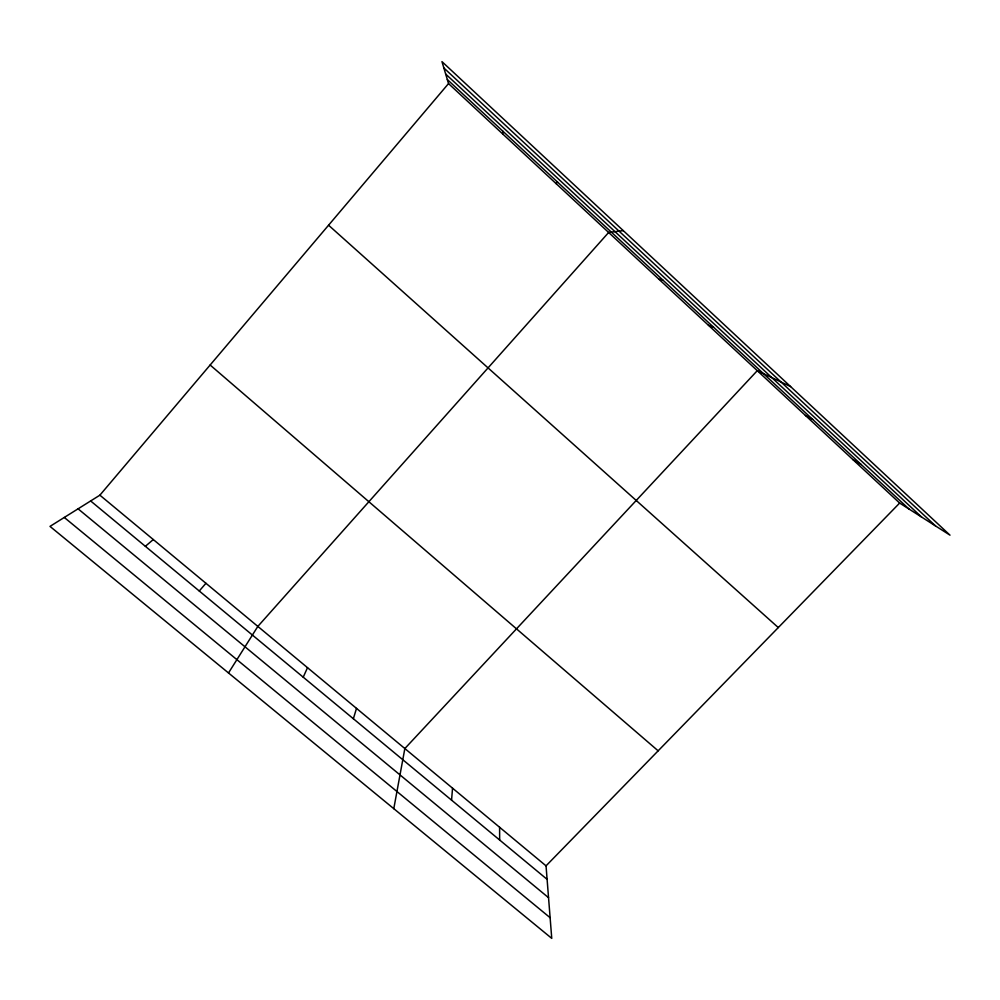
<?xml version="1.0" encoding="UTF-8"?>
<svg xmlns="http://www.w3.org/2000/svg" width="1000" height="1000" viewBox="0 0 1000 1000"><rect width="100%" height="100%" fill="white"/><g stroke="black" fill="none" stroke-linecap="round" stroke-linejoin="round"><path stroke-width="1.5" d="M502.713 133.975L502.85 131.213M451.562 800.15L452.55 788.175M393.787 808.675L404.85 748.55L757.275 370.675L790.6 386.587M353.363 718.737L356.512 708.388M303.225 677.188L307.512 667.675M228.5 672.962L257.838 626.413L608.638 232.475L623.275 230.625M99.887 495.175L546.038 865.85L551.75 938.375L50 526.388L99.887 495.175L448.525 83.588L441.962 61.625L950 535.163L899.65 503.062L448.525 83.588M199.262 591L205.938 583.288M556.087 183.6L557.513 182.062M546.038 865.85L899.65 503.062M145.363 546.312L153.287 539.55M658.9 279.212L662.788 280M708.438 325.275L713.475 327.15M805.4 415.425L812.65 419.4M852.85 459.55L861.15 464.525M64.287 517.45L550.125 917.712M90.65 500.962L547.1 879.35M78.075 508.825L548.55 897.688M210.138 365.025L658.15 750.825M328.562 225.212L778.288 627.575M443.85 67.95L935.588 525.975M445.675 74.037L921.663 517.1M447.325 79.55L908.962 509M499.6 827.262L499.663 840.013"/></g></svg>
